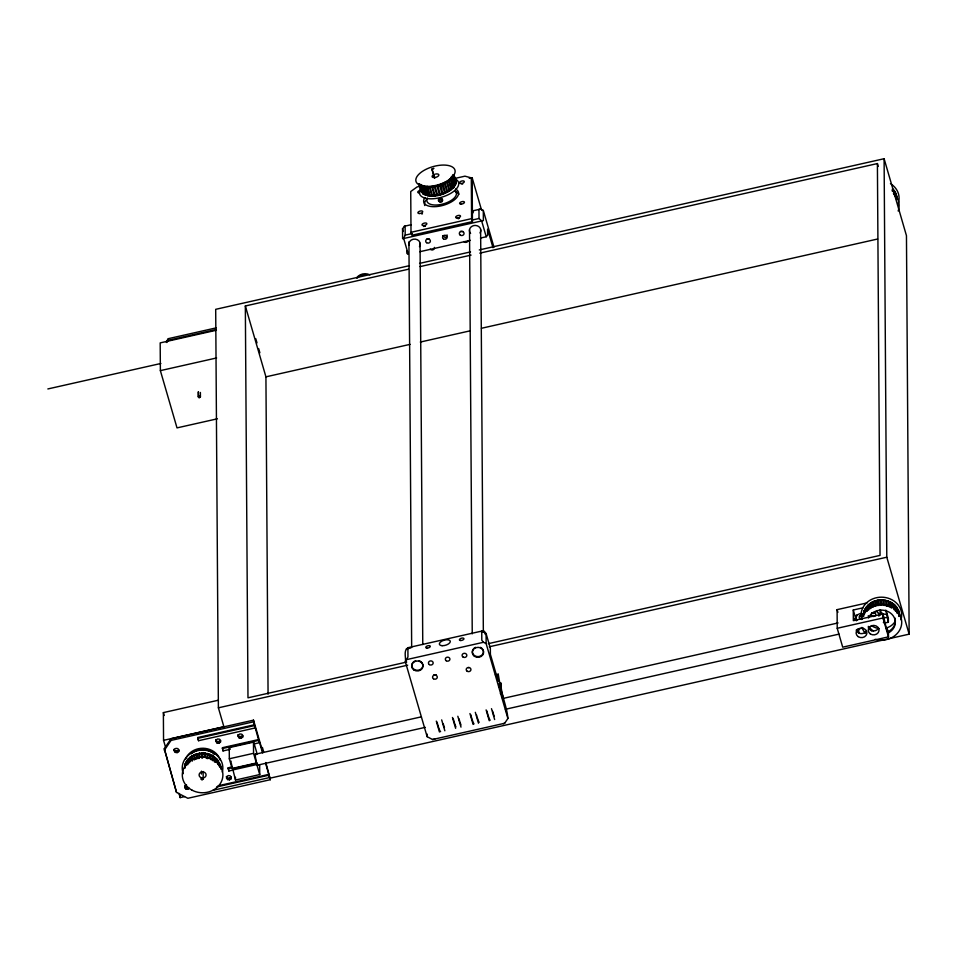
<?xml version="1.0" encoding="UTF-8"?>
<svg xmlns="http://www.w3.org/2000/svg" width="957" height="957" viewBox="0 0 957 957"><rect width="100%" height="100%" fill="white"/><g stroke="black" fill="none" stroke-linecap="round" stroke-linejoin="round"><path stroke-width="1.44" d="M869.088 609.573C866.922 600.697 879.028 599.309 885.345 600.422C892.749 601.654 899.676 608.018 899.556 615.889M186.459 765.409L186.436 761.533M863.346 614.215L865.212 608.688L865.164 612.779M199.642 753.171C205.408 754.439 197.429 752.322 195.096 755.133C190.276 754.583 182.847 764.464 185.191 767.729M421.02 191.304L421.092 189.007M456.094 181.435C454.934 194.068 426.978 201.688 421.63 191.197M863.752 612.157L864.051 611.128M429.31 186.866L431.93 195.946M431.834 195.922L431.523 195.24L430.004 195.922M453.092 174.7C449.85 184.857 427.791 191.017 420.566 184.366M863.214 614.968L863.202 615.77M897.989 613.317L897.247 608.162M210.277 754.451L210.612 755.946L212.215 755.372M203.183 778.926L202.083 779.991L200.862 779.022L201.975 777.957L203.183 778.926L203.135 771.509M220.266 765.193L219.56 765.612L219.44 762.92M899.377 613.652L899.161 612.48L899.197 616.464M425.135 186.232L427.588 195.288M863.429 613.581L863.262 614.693M896.601 198.398C897.905 196.018 891.972 184.785 892.426 191.256L892.558 188.756M864.422 610.231L869.303 604.094M174.114 751.042L174.389 749.379L175.921 748.374L177.811 748.601L178.959 749.953L178.684 751.616L177.153 752.621L175.263 752.381L174.102 749.379L175.263 752.381M189.319 788.221L187.787 789.238L185.897 788.999L184.749 787.659L185.024 785.996L186.555 784.979M215.839 741.639L216.115 739.976L217.646 738.971L219.536 739.199L220.684 740.551L220.409 742.213L218.878 743.218L216.988 742.979L215.827 739.976L216.988 742.979M226.474 778.256L226.749 776.594L228.28 775.577L230.17 775.816L231.319 777.156L231.056 778.819L229.513 779.835L227.622 779.596L226.462 776.594L227.622 779.596M238.054 736.639L238.317 734.976L239.86 733.959L241.75 734.198L242.899 735.538L242.623 737.201L241.092 738.218L239.19 737.979L238.042 734.976L239.19 737.979M187.883 764.631L187.871 759.499M199.128 753.243L198.398 754.63L196.998 753.733M199.008 758.482L199.008 753.326M200.42 396.916L199.176 397.873L198.087 396.784L199.331 395.827L200.42 396.916L200.384 392.466M442.78 193.912L440.675 184.211M442.9 193.828L443.414 192.991L444.826 193.135M896.314 194.857L896.338 198.865L896.35 194.941M898.898 611.595L898.922 614.227M212.645 755.623L212.717 757.143L214.404 756.784M899.413 613.844L899.305 613.353M899.532 614.908L899.604 615.566M429.561 195.898L427.073 186.34L425.219 186.842M429.478 195.85L429.645 195.192M454.97 179.473L454.982 180.418M863.621 612.516L863.669 616.392M189.63 762.801L189.642 757.681M865.63 608.018L865.678 611.954M495.367 674.841L498.226 674.195L498.286 681.516L490.391 654.349L490.343 648.224L486.084 633.546L484.266 631.405L481.742 631.094L407.897 647.722C403.184 650.628 406.211 657.483 405.385 661.861L427.133 736.687L432.552 739.51L434.837 739.139M405.385 661.861L407.957 656.885L407.897 647.722M865.714 607.922L866.635 606.654M403.687 238.365L405.182 235.135L405.122 225.972L402.538 228.639L402.61 238.748L483.369 220.553L483.297 210.444L480.641 209.069L478.967 209.344L479.026 218.495L481.622 220.84L486.24 236.75L480.462 238.054M451.704 189.259L448.63 179.964L449.264 179.426M437.612 185.849L437.995 185.191M440.184 194.702L441.045 193.804L442.29 194.068M451.202 188.72L453.032 188.134M191.95 760.971L191.867 756.688M867.162 606.044L867.233 611.32M204.559 753.051L203.386 754.176L202.358 752.956M444.981 182.297L447.649 191.831M868.119 605.123L868.322 610.231M441.823 201.712L442.696 200.384L442.266 198.948L440.806 198.219L438.294 199.846L438.713 201.281L440.172 202.083L441.823 201.712L441.811 199.092L438.689 198.697L438.713 201.281M220.768 769.117C222.383 764.081 216.282 761.15 216.665 758.817M166.099 341.972L168.348 338.658L216.103 327.892M166.865 342.534L168.36 340.321L168.348 338.658M265.831 762.502L270.353 779.692L187.847 798.282L176.519 792.396L164.293 748.709L171.028 738.744L253.521 720.154L262.96 752.621M164.305 750.372L171.04 740.407L171.028 738.744M503.298 723.707L504.662 723.265L507.892 718.492C506.995 706.457 501.133 695.165 500.81 683.047L499.255 683.394L499.279 686.994M866.408 606.977L866.575 610.733M449.802 190.587L447.122 181.531M863.405 613.449L863.453 615.985M871.301 608.066L871.193 602.766M437.552 195.324L438.605 194.438L439.682 194.833M193.96 759.942L194.008 754.846M207.226 753.482C205.468 756.09 204.882 751.257 202.094 752.956M420.901 190.228L421.499 189.965M455.089 183.002L456.202 182.524M451.202 177.033L452.793 176.423M486.24 236.75L487.627 235.231L487.592 229.118L492.987 247.696M184.749 765.588L186.137 765.253M864.458 610.123L864.482 614.107M432.361 186.878L433.234 186.137M434.933 195.73L436.177 194.893L437.038 195.419M868.19 604.991L867.413 605.817M191.855 757.513L190.024 757.37M423.843 194.427L421.523 185.395M209.798 754.272L208.315 755.037L207.729 753.614M872.365 602.156L872.64 607.324M875.332 606.26L876.134 606.032L876.385 600.661M425.65 194.917C422.803 195.503 425.853 183.493 421.57 185.778M218.675 763.542L219.428 763.052M864.099 610.997L864.111 613.664M187.094 763.04L185.526 763.291M445.292 192.943L445.687 192.046L447.206 192.046M429.825 187.082L431.727 186.471L434.442 195.79L433.796 195.168L432.397 195.934M442.959 183.266L445.388 192.859M869.159 604.154L870.356 603.305M189.917 759.188L188.194 759.14M454.156 185.61L455.365 185.275M455.006 181.794L456.034 181.256L455.412 180M175.251 750.719L177.141 750.958L178.672 749.953L178.684 751.616M216.976 741.316L218.866 741.555L220.397 740.551L220.409 742.213M239.19 736.316L241.08 736.555L242.611 735.538L242.623 737.201M227.61 777.933L229.501 778.173L231.044 777.156L231.056 778.819M427.432 187.07L428.198 186.579M451.154 177.978L451.8 177.846M450.257 178.78C454.886 181.34 450.221 190.168 454.372 186.711M423.006 193.314L420.003 184.713M186.687 761.126L188.122 761.174M423.855 186.16L425.973 195.264L427.336 194.761M422.288 192.249L421.666 192.56L419.082 183.696M427.791 195.707L429.238 195.108M429.418 239.106L426.798 238.987M463.068 231.522L460.449 231.403M872.545 602.061L871.456 602.647M194.474 754.63L196.496 753.877M875.2 600.972L873.55 601.57L873.585 606.894M447.445 180.765L448.785 180.658M449.862 190.503L449.694 189.785L451.357 189.522M194.881 759.463L195.503 759.212M454.994 184.187L455.975 183.876L453.319 175.095M216.33 758.47L214.763 758.71M445.567 181.974L446.835 181.974M447.732 191.747L447.792 190.969L449.407 190.838M435.854 185.634L436.966 185.981L439.55 194.845M422.42 192.728L419.322 184.019M422.791 193.828L424.441 193.589M876.229 600.661L877.928 600.302M444 183.074L444.634 183.194M870.2 603.389L870.356 608.64M419.956 186.304L417.049 186.962L410.732 191.52L411.008 232.3L411.869 235.255L472.435 221.605L472.148 177.691L469.253 178.337M454.79 178.457L464.946 176.172L471.311 177.87L472.16 180.825M404.117 226.307L411.331 224.68M471.98 211.019L480.641 209.069M411.008 232.3L471.586 218.651L471.311 177.87M405.182 235.135L412.419 233.508M471.789 220.134L479.026 218.495M419.824 251.715L470.354 240.327M409.381 265.687L215.696 309.326L218.387 707.821L224.189 727.763M419.573 263.39L470.533 251.906M479.278 249.933L884.101 158.718L906.458 235.673L909.15 634.156L269.874 778.208M406.725 662.053L247.983 697.82L245.339 305.977L408.448 269.228M420.099 266.596L471.071 255.112M479.804 253.15L877.402 163.563L878.215 166.398M168.36 340.321L216.115 329.555M216.426 330.225L160.19 342.893L160.369 370.634L177.009 427.887L217.395 418.795M47.85 388.949L160.86 363.481M160.369 370.634L216.617 357.954M268.068 694.184L265.926 376.843L410.098 344.353M420.302 342.056L469.815 330.907M481.467 328.275L877.593 239.023M406.39 648.954L410.709 647.985M481.383 632.063L484.266 631.405L485.091 634.084M165.633 747.501L163.551 740.347L163.372 712.606L218.172 700.261M406.964 659.529L483.5 642.279L486.156 643.654L507.892 718.492M488.285 643.666L880.045 555.395L877.402 163.563M218.387 707.821L407.694 665.163M489.242 646.788L886.792 557.213L884.101 158.718M163.551 740.347L224.129 726.698M171.04 740.407L253.533 721.817L253.521 720.154M255.89 754.834A5.694 0.658 77.3 0 0 255.22 755.181A5.694 0.658 77.3 0 0 256.261 761.006L256.464 763.351L232.24 768.818L229.321 758.781L229.249 747.632L253.473 742.165L253.988 743.948L259.371 742.728L255.076 727.129L255.088 727.966L198.554 740.706L197.872 738.337L197.86 737.512L254.395 724.772L253.533 721.817M197.872 738.337L254.406 725.609L254.395 724.772M258.689 739.534L222.335 747.728L223.029 750.922L229.764 749.403L229.752 748.565M886.003 628.294A5.551 4.881 -0.4 0 0 887.079 628.151L888.455 632.876L888.479 636.86L842.71 647.171L837.219 628.282L837.1 609.645L867.138 602.886M222.347 748.553L258.689 740.371M887.079 628.151L887.103 631.476L882.964 613.975L853.345 620.65L853.273 610.004L863.154 607.779M500.367 693.622L501.707 693.323M229.321 758.781L253.557 753.315L253.473 742.165M255.316 754.248L421.403 716.829M502.987 698.443L838.081 622.935M837.219 628.282L882.988 617.971L882.964 613.975M233.221 770.014L228.867 770.995L228.173 767.801L232.216 766.892M228.185 768.638L232.216 767.729M259.658 764.822L259.73 774.572L235.494 780.039L232.575 768.351L256.799 762.896L256.99 763.507A5.694 0.658 77.3 0 0 258.019 764.464M232.587 769.99L256.811 764.535L256.799 762.896M862.999 627.948L858.764 628.905L858.8 632.888M884.148 623.174L888.383 622.229L888.359 618.234L886.397 611.487M257.732 765.098L425.279 727.344M505.416 709.281L839.05 634.108M218.076 785.805L268.809 774.38L265.603 763.351M216.629 786.965L268.809 775.206L268.809 774.38M432.552 739.51L504.662 723.265M178.947 793.317L180.191 797.612L184.522 796.631M212.968 790.315L269.503 777.574L269.491 776.737L270.353 779.692M425.339 194.259L424.286 194.642L421.702 185.79M198.087 758.446L199.164 758.243M880.631 600.027L878.825 600.195L878.789 605.506M454.97 181.148L455.963 181.017M192.13 755.851L193.769 756.341L193.924 754.953M450.149 179.354L452.9 188.194M432.337 169.353L433.904 168.324L431.703 169.018L434.813 177.882M219.237 762.502L217.646 762.31M456.202 182.273L455.089 182.285M881.505 605.326L881.469 600.003L883.347 600.099M455.006 184.916L452.912 176.076L452.135 176.028M456.046 183.6L455.018 183.529M889.484 601.69L890.919 602.36M886.9 600.769L888.503 601.271M220.134 764.751L218.734 764.487M891.709 602.802L891.553 608.018M875.081 601.008L875.117 606.331M205.073 753.111L212.43 755.492L217.957 760.384M184.749 787.659L184.737 785.996L185.885 787.336L187.775 787.575L187.787 789.238M884.22 605.518L884.112 600.195L886.026 600.529M890.728 602.288L890.847 607.623M206.198 758.255L206.856 758.387M886.649 605.996L887.653 606.283M219.643 766.868L220.648 767.095M877.701 600.338L877.736 605.661M888.407 601.247L888.419 606.547M454.587 186.364L452.015 177.5L451.321 177.38M891.936 602.982L893.204 603.807M893.73 604.226L895.142 605.494M886.732 606.02L886.828 600.733M880.392 600.027L880.428 605.35M889.532 606.977L890.13 607.252M894.915 605.303L895.022 610.662M883.12 600.075L883.155 605.398M893.048 603.711L893.06 607.671M894.065 190.527L894.101 194.534L894.185 190.67M895.716 611.379L895.632 606.02L896.769 607.408M185.347 763.722L186.137 764.308M885.799 600.47L885.835 605.793M215.146 762.334L214.846 757.214M194.63 754.63L194.666 759.619M187.117 762.215L186.436 761.664M419.991 184.797L419.333 184.151M898.396 614.179L898.372 610.195L898.659 610.877M897.164 607.994L897.235 613.353M896.649 607.264L896.685 612.552M483.5 642.279L481.802 640.245L481.742 631.094M896.577 195.742L897.02 198.829M442.624 235.912L445.412 237.599L446.811 236.523L447.063 234.908M855.51 620.447L854.338 618.533L854.709 620.435M494.649 719.556L491.491 708.682M489.266 720.765L486.108 709.891M478.488 723.193L475.33 712.319M473.105 724.401L469.947 713.539M460.999 727.129L457.841 716.267M455.616 728.349L452.458 717.475M444.838 730.777L441.679 719.903M439.454 731.985L436.296 721.111M895.728 193.35L895.776 196.077M232.575 768.351L232.766 768.973A5.694 0.658 77.3 0 0 233.101 769.859M886.792 557.213L909.15 634.156M885.811 610.123L888.383 622.229M882.988 617.971L888.479 636.86M853.273 610.004L856.419 620.806M857.412 629.108L857.783 631.01L857.352 630.22A5.622 0.646 77.3 0 1 857.053 630.065M837.1 609.645L837.889 612.348M483.297 210.444L493.968 247.157M472.148 177.691L481.538 210.038M472.363 209.954L473.177 212.765M471.586 218.651L472.435 221.605M453.929 174.629L456.13 182.225M453.929 175.011L456.13 182.596M453.427 174.688L455.999 183.553M452.685 176.495L455.257 185.359M451.68 177.918L454.252 186.782M448.642 180.717L451.226 189.57M446.692 182.021L449.264 190.886M444.491 183.23L447.063 192.082M442.098 184.306L444.67 193.158M439.574 185.227L442.146 194.092M437.732 185.778L440.316 194.642M432.086 169.317L434.562 177.858M435.112 186.4L437.684 195.264M434.346 186.543L436.918 195.407M432.504 186.818L435.076 195.683M429.968 187.034L432.54 195.898M427.576 187.034L430.148 195.898M425.363 186.83L427.946 195.683M420.338 184.988L422.91 193.84M418.915 183.816L421.236 191.759M402.538 228.639L403.352 231.462M403.651 238.401L408.28 254.311L406.869 253.426L406.857 250.985M498.226 674.195L500.846 689.04L500.81 683.047M501.133 690.416L502.748 695.954A8.063 0.933 77.3 0 0 502.557 698.371M255.77 338.67L257.002 342.905M258.641 348.551L259.873 352.786M245.339 305.977L265.926 376.843M262.385 747.417L263.63 751.676M262.541 752.8L259.371 741.902L259.371 742.728M254.406 725.609L255.088 727.966M268.809 775.206L269.503 777.574M257.158 754.008L253.988 743.111L253.988 743.948M253.557 753.315L256.464 763.351M256.811 764.535L259.73 774.572M229.249 747.632L229.764 749.403M228.173 767.801L228.867 770.995M197.86 737.512L198.554 740.706M163.372 712.606L164.197 715.477M164.293 748.709L176.519 792.396M895.788 193.458L895.812 196.113M899.137 612.432L899.161 616.44M893.838 604.298L893.874 609.621M889.364 601.606L889.388 605.602M486.084 633.546L486.156 643.654M480.629 229.716L483.345 632.374M469.516 229.716L472.244 633.857M440.16 199.463L440.172 202.083M427.109 734.031L427.133 736.687M420.051 243.353L422.767 644.528M408.926 241.87L411.666 647.506M241.08 736.555L241.092 738.218M235.482 777.251L235.494 780.039M229.501 778.173L229.513 779.835M223.029 750.085L223.029 750.922M220.038 764.655L220.05 767.143M218.866 741.555L218.878 743.218M219.117 762.406L219.141 766.15M218.232 760.911L218.268 764.655M217.825 760.325L217.849 764.057M216.701 758.949L216.725 762.693M216.198 758.423L216.222 762.167M214.26 756.76L214.284 761.748M212.729 755.743L212.753 760.731M212.059 755.36L212.095 760.36M210.373 754.559L210.408 759.547M209.655 754.272L209.679 758.016M207.848 753.697L207.872 758.698M207.083 753.518L207.119 758.506M205.193 753.183L205.229 756.927M204.415 753.099L204.439 756.843M202.489 753.015L202.525 758.004M201.7 753.039L201.736 758.028M201.425 771.139L201.449 774.057M198.458 391.784L198.494 396.078M198.255 391.987L198.29 396.282M199.786 753.207L199.81 756.951M197.142 753.745L197.178 758.745M196.4 753.972L196.424 758.961M192.285 755.839L192.321 760.827M190.168 757.322L190.192 761.066M188.326 759.08L188.35 762.825M186.806 761.054L186.83 764.799M185.885 787.336L185.897 788.999M185.646 763.207L185.658 765.696M185.371 763.853L185.383 766.354M184.845 765.48L184.868 767.981M180.167 794.693L180.191 797.612M177.141 750.958L177.153 752.621M183.301 773.663A20.3 17.824 -0.4 0 1 201.652 750.144A20.3 17.824 -0.4 0 1 222.287 772.096M191.328 753.829A15.276 13.41 -0.4 0 1 211.234 751.927M212.933 753.123A15.276 13.41 -0.4 0 1 214.416 754.523M201.305 777.79A3.493 3.062 -0.4 0 1 200.157 772.742A3.493 3.062 -0.4 0 1 205.875 773.866A3.493 3.062 -0.4 0 1 202.37 777.993M861.707 619.43A20.3 17.824 -0.4 0 1 881.624 597.18A20.3 17.824 -0.4 0 1 900.932 619.789M895.465 620.926A15.623 13.721 -0.4 0 1 885.763 628.163M879.292 628.593A15.623 13.721 -0.4 0 1 871.396 625.567M894.879 617.947A13.888 12.19 -0.4 0 1 888.216 631.608M873.322 630.902A13.888 12.19 -0.4 0 1 869.303 626.967M861.396 619.478A20.3 17.824 -0.4 0 1 885.692 604.884A20.3 17.824 -0.4 0 1 901.039 626.895A20.3 17.824 -0.4 0 1 875.212 639.288M865.403 633.283A20.3 17.824 -0.4 0 1 861.958 627.397M868.43 618.031A13.888 12.19 -0.4 0 1 890.489 613.054A13.888 12.19 -0.4 0 1 888.228 632.936M871.492 630.854A13.888 12.19 -0.4 0 1 868.322 626.368M185.467 759.451A18.063 15.85 -0.4 0 1 203.171 748.254A18.063 15.85 -0.4 0 1 220.218 760.157M232.037 766.461A5.694 0.658 77.3 0 1 231.403 763.59M231.175 762.251A5.694 0.658 77.3 0 1 231.032 761.114M869.183 617.361A5.419 4.761 -0.4 0 1 868.262 615.698M878.765 613.329A5.419 4.761 -0.4 0 1 878.873 615.184M876.289 611.415A5.419 4.761 -0.4 0 1 878.885 616.176M857.065 620.1A5.419 4.761 -0.4 0 1 856.742 614.813M856.156 619.418A5.419 4.761 -0.4 0 1 862.185 613.533M887.007 617.504A5.551 4.881 -0.4 0 1 882.797 616.978M880.619 614.884A5.551 4.881 -0.4 0 1 880.859 610.291M886.983 614.179A5.551 4.881 -0.4 0 1 880.069 609.717M883.311 619.023A5.551 4.881 -0.4 0 1 884.34 618.701M883.335 622.349A5.551 4.881 -0.4 0 1 884.364 622.026M878.251 628.57A5.419 4.761 -0.4 0 1 872.82 630.866A5.419 4.761 -0.4 0 1 868.346 627.337M866.133 631.309A5.419 4.761 -0.4 0 1 860.702 633.594A5.419 4.761 -0.4 0 1 856.228 630.065M861.946 619.131A2.225 1.95 -0.4 0 1 859.183 617.217A2.225 1.95 -0.4 0 1 862.006 615.363M875.045 612.911A2.225 1.95 -0.4 0 1 871.911 612.875M861.934 616.129A2.225 1.95 -0.4 0 1 859.793 615.614M436.308 674.805A2.357 2.07 -0.4 0 1 433.688 674.924M469.133 667.567A2.357 2.07 -0.4 0 1 468.212 667.615M440.603 731.674A13.195 1.519 77.3 0 1 437.062 722.152M444.455 727.619A13.195 1.519 77.3 0 1 443.258 723.923M455.927 726.889A13.195 1.519 77.3 0 1 453.211 718.516M506.014 711.553A8.063 0.933 77.3 0 1 505.739 711.135M494.255 716.386A13.195 1.519 77.3 0 1 492.652 711.254M490.175 720.274A13.195 1.519 77.3 0 1 486.862 710.931M479.122 722.308A13.195 1.519 77.3 0 1 478.476 720.968M478.105 720.035A13.195 1.519 77.3 0 1 477.316 717.702M476.909 716.338A13.195 1.519 77.3 0 1 476.49 714.891M474.014 723.911A13.195 1.519 77.3 0 1 470.712 714.568M460.975 724.916A13.195 1.519 77.3 0 1 460.221 722.882M459.815 721.638A13.195 1.519 77.3 0 1 459.001 718.827M893.371 193.111A20.3 17.824 -0.4 0 1 898.168 211.007M891.649 184.438A20.3 17.824 -0.4 0 1 898.121 203.685M890.441 183.636A20.3 17.824 -0.4 0 1 891.051 184.031M454.862 178.803A20.3 9.438 -16.2 0 1 442.062 197.094A20.3 9.438 -16.2 0 1 420.482 189.115M455.089 190.922A15.276 7.106 -16.2 0 1 442.744 204.056A15.276 7.106 -16.2 0 1 427.42 198.135M435.459 174.066A3.493 1.627 -16.2 0 1 438.569 175.729A3.493 1.627 -16.2 0 1 432.959 177.428A3.493 1.627 -16.2 0 1 434.406 174.389M455.388 188.996A18.063 8.398 -16.2 0 1 443.079 205.36A18.063 8.398 -16.2 0 1 424.92 197.537M421.152 661.849A5.551 4.881 -0.4 0 1 420.697 669.29A5.551 4.881 -0.4 0 1 412.419 667.663A5.551 4.881 -0.4 0 1 415.637 660.761M419.07 660.761A5.551 4.881 -0.4 0 1 420.625 661.454M480.294 647.339A5.551 4.881 -0.4 0 1 482.268 654.779A5.551 4.881 -0.4 0 1 473.559 654.779A5.551 4.881 -0.4 0 1 475.557 647.339M434.382 247.396A2.357 2.07 -0.4 0 1 430.207 249.155M468.093 240.614A2.357 2.07 -0.4 0 1 463.858 241.571M409.046 245.327A5.694 5 -0.4 0 1 415.386 239.142A5.694 5 -0.4 0 1 419.465 246.631M470.581 233.448A5.694 5 -0.4 0 1 471.167 226.869A5.694 5 -0.4 0 1 478.667 226.51A5.694 5 -0.4 0 1 480.043 232.982M458.02 218.519A2.357 1.101 -16.2 0 1 458.893 218.232M423.628 226.51A2.357 1.101 -16.2 0 1 425.243 225.816M461.932 184.199A2.5 1.16 -16.2 0 1 462.674 183.959M458.188 218.675A2.5 1.16 -16.2 0 1 458.941 218.447M424.322 226.354A2.5 1.16 -16.2 0 1 425.363 226.019M421.618 213.89A2.5 1.16 -16.2 0 1 422.456 213.866M424.729 205.528A18.063 8.398 -16.2 0 1 427.3 198.697M455.58 191.663A18.063 8.398 -16.2 0 1 458.965 194.295M419.645 192.871A2.5 1.16 -16.2 0 1 417.79 191.902A2.5 1.16 -16.2 0 1 420.542 190.323M356.638 277.901A9.726 8.541 -0.4 0 1 369.964 274.898M357.356 277.985A9.726 8.541 -0.4 0 1 366.387 274.791M895.369 192.584L895.405 196.58L895.369 192.62M894.616 191.292L894.616 195.264L894.616 191.292M192.225 790.279A20.3 17.824 -0.4 0 0 222.897 775.122A20.3 17.824 -0.4 0 0 192.656 759.415A20.3 17.824 -0.4 0 0 192.225 790.279M870.272 633.893A5.419 4.761 -0.4 0 0 878.981 630.819A5.419 4.761 -0.4 0 0 871.612 625.734A5.419 4.761 -0.4 0 0 870.272 633.893M858.154 636.62A5.419 4.761 -0.4 0 0 866.875 633.546A5.419 4.761 -0.4 0 0 859.494 628.462A5.419 4.761 -0.4 0 0 858.154 636.62M871.923 615.877A2.225 1.95 -0.4 0 0 875.655 615.028A2.225 1.95 -0.4 0 0 872.963 612.624A2.225 1.95 -0.4 0 0 871.923 615.877M462.997 657.004A2.357 2.07 -0.4 0 0 466.801 655.665A2.357 2.07 -0.4 0 0 463.583 653.452A2.357 2.07 -0.4 0 0 462.997 657.004M474.397 656.275A5.694 5 -0.4 0 0 483.56 653.045A5.694 5 -0.4 0 0 475.808 647.71A5.694 5 -0.4 0 0 474.397 656.275M433.461 678.764A2.357 2.07 -0.4 0 0 437.265 677.424A2.357 2.07 -0.4 0 0 434.047 675.211A2.357 2.07 -0.4 0 0 433.461 678.764M413.819 669.924A5.694 5 -0.4 0 0 422.982 666.694A5.694 5 -0.4 0 0 415.23 661.359A5.694 5 -0.4 0 0 413.819 669.924M429.346 664.589A2.357 2.07 -0.4 0 0 433.138 663.249A2.357 2.07 -0.4 0 0 429.932 661.036A2.357 2.07 -0.4 0 0 429.346 664.589M467.112 671.18A2.357 2.07 -0.4 0 0 470.916 669.84A2.357 2.07 -0.4 0 0 467.698 667.627A2.357 2.07 -0.4 0 0 467.112 671.18M446.213 660.749A2.297 2.01 -0.4 0 0 449.898 659.457A2.297 2.01 -0.4 0 0 446.775 657.303A2.297 2.01 -0.4 0 0 446.213 660.749M442.11 645.7A5.67 2.632 -16.2 0 0 450.328 641.501A5.67 2.632 -16.2 0 0 442.074 640.999A5.67 2.632 -16.2 0 0 442.11 645.7M460.532 640.508A2.357 1.101 -16.2 0 0 463.954 638.762A2.357 1.101 -16.2 0 0 460.52 638.558A2.357 1.101 -16.2 0 0 460.532 640.508M426.882 648.092A2.357 1.101 -16.2 0 0 430.303 646.346A2.357 1.101 -16.2 0 0 426.87 646.142A2.357 1.101 -16.2 0 0 426.882 648.092M427.659 186.424A20.3 9.438 -16.2 0 0 455.006 170.25A20.3 9.438 -16.2 0 0 423.736 170.549A20.3 9.438 -16.2 0 0 427.659 186.424M426.571 242.683A2.357 2.07 -0.4 0 0 430.363 241.343A2.357 2.07 -0.4 0 0 427.157 239.13A2.357 2.07 -0.4 0 0 426.571 242.683M443.438 238.843A2.297 2.01 -0.4 0 0 447.122 237.551A2.297 2.01 -0.4 0 0 444 235.398A2.297 2.01 -0.4 0 0 443.438 238.843M460.221 235.099A2.357 2.07 -0.4 0 0 464.025 233.771A2.357 2.07 -0.4 0 0 460.807 231.546A2.357 2.07 -0.4 0 0 460.221 235.099M460.903 183.505A2.5 1.16 -16.2 0 0 464.312 181.531A2.5 1.16 -16.2 0 0 460.484 181.531A2.5 1.16 -16.2 0 0 460.903 183.505M461.035 204.128A2.5 1.16 -16.2 0 0 464.444 202.154A2.5 1.16 -16.2 0 0 460.628 202.154A2.5 1.16 -16.2 0 0 461.035 204.128M457.159 218.017A2.5 1.16 -16.2 0 0 460.496 216.007A2.5 1.16 -16.2 0 0 456.621 216.067A2.5 1.16 -16.2 0 0 457.159 218.017M423.437 225.601A2.5 1.16 -16.2 0 0 426.846 223.627A2.5 1.16 -16.2 0 0 423.03 223.615A2.5 1.16 -16.2 0 0 423.437 225.601M419.381 213.531A2.5 1.16 -16.2 0 0 422.719 211.521A2.5 1.16 -16.2 0 0 418.843 211.593A2.5 1.16 -16.2 0 0 419.381 213.531"/></g></svg>
